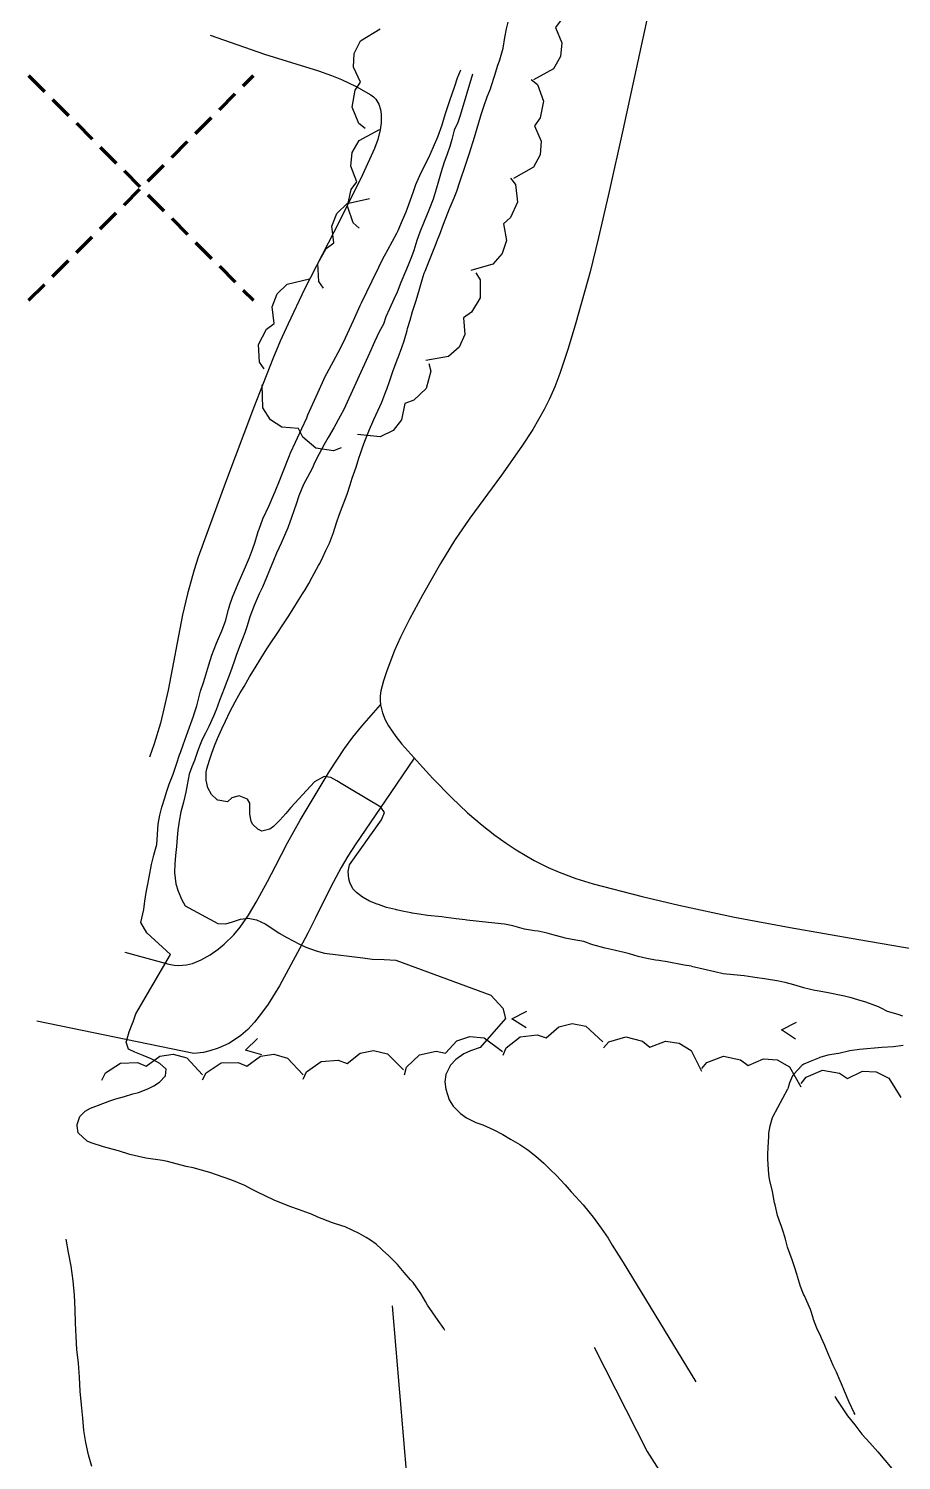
# Model space of a CAD drawing. Extents: x 483350 to 484165, y 4631134 to 4631561.
# Drawn here: x 483792.7 to 483831.5, y 4631381.8 to 4631445.6 of the extents above; entities that cross this region are included whole.
import ezdxf

# ---------------------------------------------------------------- set-up
doc = ezdxf.new("R2010")
doc.units = 0
doc.header["$MEASUREMENT"] = 0
doc.header["$PDMODE"] = 3
doc.header["$PDSIZE"] = 5
doc.linetypes.add('DASHEDX2', pattern=[1.5, 1, -0.5])
doc.layers.add('1000_corbes', color=35, linetype='Continuous', plot=False)
doc.layers.add('1000_corbes mestres', color=37, linetype='Continuous', plot=False)
doc.layers.add('_Al·legacions', color=10, linetype='DASHEDX2', lineweight=90)
doc.layers.add('camins', color=252, linetype='Continuous')
doc.layers.add('hidrografia', color=165, linetype='Continuous')
doc.layers.add('vegetació_ boscos', color=7, linetype='Continuous', true_color=0x8bb078)

msp = doc.modelspace()

# ---------------------------------------------------------------- linework, layer by layer
at = {"layer": '1000_corbes', "flags": 128}
for points in [[(483810.224, 4631434.382), (483810.322, 4631434.679), (483810.356, 4631434.777), (483810.518, 4631435.178), (483810.694, 4631435.627), (483810.843, 4631435.996), (483810.884, 4631436.092), (483811.04, 4631436.492), (483811.152, 4631436.787), (483811.387, 4631437.401), (483811.43, 4631437.508), (483811.645, 4631438.028), (483811.764, 4631438.324), (483811.888, 4631438.699), (483811.947, 4631438.886), (483812.103, 4631439.353), (483812.329, 4631440.017), (483812.392, 4631440.215), (483812.495, 4631440.545), (483812.602, 4631440.888), (483812.825, 4631441.643), (483812.855, 4631441.745), (483812.986, 4631442.148), (483813.124, 4631442.531), (483813.258, 4631442.889), (483813.295, 4631442.99), (483813.461, 4631443.497), (483813.583, 4631443.89), (483813.676, 4631444.181), (483813.706, 4631444.281), (483813.822, 4631444.696), (483813.91, 4631445.176), (483813.982, 4631445.553), (483814.053, 4631445.852)], [(483810.224, 4631434.382), (483810.322, 4631434.679), (483810.356, 4631434.777), (483810.518, 4631435.178), (483810.694, 4631435.627), (483810.843, 4631435.996), (483810.884, 4631436.092), (483811.04, 4631436.492), (483811.152, 4631436.787), (483811.387, 4631437.401), (483811.43, 4631437.508), (483811.645, 4631438.028), (483811.764, 4631438.324), (483811.888, 4631438.699), (483811.947, 4631438.886), (483812.103, 4631439.353), (483812.329, 4631440.017), (483812.392, 4631440.215), (483812.495, 4631440.545), (483812.602, 4631440.888), (483812.825, 4631441.643), (483812.855, 4631441.745), (483812.986, 4631442.148), (483813.124, 4631442.531), (483813.258, 4631442.889), (483813.295, 4631442.99), (483813.461, 4631443.497), (483813.583, 4631443.89), (483813.676, 4631444.181), (483813.706, 4631444.281), (483813.822, 4631444.696), (483813.91, 4631445.176), (483813.982, 4631445.553), (483814.053, 4631445.852)], [(483812.466, 4631443.533), (483811.912, 4631441.704), (483811.81, 4631441.384), (483811.654, 4631441.041), (483811.543, 4631440.637), (483811.46, 4631440.314), (483811.323, 4631439.938), (483811.199, 4631439.62), (483811.072, 4631439.196), (483810.951, 4631438.775), (483810.846, 4631438.425), (483810.71, 4631437.972), (483810.528, 4631437.489), (483810.317, 4631436.98), (483810.129, 4631436.501), (483809.995, 4631436.129), (483809.853, 4631435.697), (483809.749, 4631435.414), (483809.596, 4631435.04), (483809.478, 4631434.756), (483809.277, 4631434.259), (483809.108, 4631433.841), (483808.969, 4631433.522), (483808.771, 4631433.086), (483808.608, 4631432.738), (483808.503, 4631432.415), (483808.316, 4631432.064), (483808.11, 4631431.62), (483807.888, 4631431.12), (483806.735, 4631428.614), (483806.577, 4631428.312), (483806.299, 4631427.804), (483806.047, 4631427.371), (483805.86, 4631427.05), (483805.635, 4631426.603), (483805.458, 4631426.265), (483805.329, 4631425.991), (483805.122, 4631425.594), (483804.955, 4631425.27), (483804.741, 4631424.776), (483804.615, 4631424.403), (483804.421, 4631423.811), (483804.254, 4631423.353), (483804.11, 4631423.008)], [(483812.466, 4631443.533), (483811.912, 4631441.704), (483811.81, 4631441.384), (483811.654, 4631441.041), (483811.543, 4631440.637), (483811.46, 4631440.314), (483811.323, 4631439.938), (483811.199, 4631439.62), (483811.072, 4631439.196), (483810.951, 4631438.775), (483810.846, 4631438.425), (483810.71, 4631437.972), (483810.528, 4631437.489), (483810.317, 4631436.98), (483810.129, 4631436.501), (483809.995, 4631436.129), (483809.853, 4631435.697), (483809.749, 4631435.414), (483809.596, 4631435.04), (483809.478, 4631434.756), (483809.277, 4631434.259), (483809.108, 4631433.841), (483808.969, 4631433.522), (483808.771, 4631433.086), (483808.608, 4631432.738), (483808.503, 4631432.415), (483808.316, 4631432.064), (483808.11, 4631431.62), (483807.888, 4631431.12), (483806.735, 4631428.614), (483806.577, 4631428.312), (483806.299, 4631427.804), (483806.047, 4631427.371), (483805.86, 4631427.05), (483805.635, 4631426.603), (483805.458, 4631426.265), (483805.329, 4631425.991), (483805.122, 4631425.594), (483804.955, 4631425.27), (483804.741, 4631424.776), (483804.615, 4631424.403), (483804.421, 4631423.811), (483804.254, 4631423.353), (483804.11, 4631423.008)], [(483804.388, 4631410.898), (483804.16, 4631410.625), (483803.901, 4631410.331), (483803.614, 4631410.049), (483803.45, 4631409.938), (483803.094, 4631409.847), (483802.921, 4631409.927), (483802.682, 4631410.164), (483802.624, 4631410.294), (483802.559, 4631410.601), (483802.564, 4631410.763), (483802.565, 4631411.093), (483802.457, 4631411.263), (483802.091, 4631411.423), (483801.767, 4631411.33), (483801.566, 4631411.158), (483801.141, 4631411.22), (483801.102, 4631411.245), (483800.858, 4631411.478), (483800.694, 4631411.773), (483800.624, 4631412.111), (483800.625, 4631412.465), (483800.651, 4631412.619), (483800.764, 4631413.005), (483800.875, 4631413.319), (483800.986, 4631413.642), (483801.116, 4631413.975), (483801.312, 4631414.396), (483801.479, 4631414.74), (483801.677, 4631415.154), (483801.908, 4631415.603), (483802.076, 4631415.899), (483802.134, 4631416), (483802.303, 4631416.289), (483802.548, 4631416.711), (483802.794, 4631417.115), (483803.05, 4631417.535), (483803.318, 4631417.964), (483803.497, 4631418.231), (483803.751, 4631418.599), (483804.063, 4631419.066), (483804.267, 4631419.378), (483804.52, 4631419.783), (483804.683, 4631420.045), (483804.906, 4631420.402), (483805.015, 4631420.586), (483805.178, 4631420.872), (483805.338, 4631421.154), (483805.622, 4631421.667), (483805.674, 4631421.761), (483805.815, 4631422.043), (483805.94, 4631422.334), (483806.104, 4631422.66), (483806.282, 4631423.138), (483806.415, 4631423.572), (483806.542, 4631423.956), (483806.671, 4631424.27), (483806.886, 4631424.838), (483807.031, 4631425.264), (483807.118, 4631425.555), (483807.289, 4631426.05), (483807.416, 4631426.454), (483807.479, 4631426.656), (483807.585, 4631426.965), (483807.706, 4631427.284), (483807.889, 4631427.73), (483808.037, 4631428.062), (483808.082, 4631428.165), (483808.255, 4631428.555), (483808.425, 4631428.935), (483808.617, 4631429.413), (483808.654, 4631429.512), (483808.792, 4631429.904), (483808.92, 4631430.297), (483809.116, 4631430.823), (483809.159, 4631430.933), (483809.324, 4631431.374), (483809.427, 4631431.676), (483809.556, 4631432.131), (483809.581, 4631432.221), (483809.685, 4631432.593), (483809.802, 4631432.978), (483809.955, 4631433.467), (483810.103, 4631433.972), (483810.224, 4631434.382)], [(483804.388, 4631410.898), (483804.16, 4631410.625), (483803.901, 4631410.331), (483803.614, 4631410.049), (483803.45, 4631409.938), (483803.094, 4631409.847), (483802.921, 4631409.927), (483802.682, 4631410.164), (483802.624, 4631410.294), (483802.559, 4631410.601), (483802.564, 4631410.763), (483802.565, 4631411.093), (483802.457, 4631411.263), (483802.091, 4631411.423), (483801.767, 4631411.33), (483801.566, 4631411.158), (483801.141, 4631411.22), (483801.102, 4631411.245), (483800.858, 4631411.478), (483800.694, 4631411.773), (483800.624, 4631412.111), (483800.625, 4631412.465), (483800.651, 4631412.619), (483800.764, 4631413.005), (483800.875, 4631413.319), (483800.986, 4631413.642), (483801.116, 4631413.975), (483801.312, 4631414.396), (483801.479, 4631414.74), (483801.677, 4631415.154), (483801.908, 4631415.603), (483802.076, 4631415.899), (483802.134, 4631416), (483802.303, 4631416.289), (483802.548, 4631416.711), (483802.794, 4631417.115), (483803.05, 4631417.535), (483803.318, 4631417.964), (483803.497, 4631418.231), (483803.751, 4631418.599), (483804.063, 4631419.066), (483804.267, 4631419.378), (483804.52, 4631419.783), (483804.683, 4631420.045), (483804.906, 4631420.402), (483805.015, 4631420.586), (483805.178, 4631420.872), (483805.338, 4631421.154), (483805.622, 4631421.667), (483805.674, 4631421.761), (483805.815, 4631422.043), (483805.94, 4631422.334), (483806.104, 4631422.66), (483806.282, 4631423.138), (483806.415, 4631423.572), (483806.542, 4631423.956), (483806.671, 4631424.27), (483806.886, 4631424.838), (483807.031, 4631425.264), (483807.118, 4631425.555), (483807.289, 4631426.05), (483807.416, 4631426.454), (483807.479, 4631426.656), (483807.585, 4631426.965), (483807.706, 4631427.284), (483807.889, 4631427.73), (483808.037, 4631428.062), (483808.082, 4631428.165), (483808.255, 4631428.555), (483808.425, 4631428.935), (483808.617, 4631429.413), (483808.654, 4631429.512), (483808.792, 4631429.904), (483808.92, 4631430.297), (483809.116, 4631430.823), (483809.159, 4631430.933), (483809.324, 4631431.374), (483809.427, 4631431.676), (483809.556, 4631432.131), (483809.581, 4631432.221), (483809.685, 4631432.593), (483809.802, 4631432.978), (483809.955, 4631433.467), (483810.103, 4631433.972), (483810.224, 4631434.382)], [(483804.11, 4631423.008), (483803.96, 4631422.662), (483803.752, 4631422.216), (483803.609, 4631421.893), (483803.441, 4631421.464), (483803.308, 4631421.137), (483803.118, 4631420.71), (483802.978, 4631420.406), (483802.758, 4631419.896), (483802.566, 4631419.383), (483802.447, 4631418.989), (483802.339, 4631418.677), (483802.138, 4631418.143), (483801.972, 4631417.708), (483801.858, 4631417.396), (483801.682, 4631416.895), (483801.538, 4631416.5), (483801.419, 4631416.19), (483801.217, 4631415.656), (483801.064, 4631415.25), (483800.946, 4631414.966), (483800.732, 4631414.504), (483800.587, 4631414.202), (483800.442, 4631413.931), (483800.323, 4631413.635), (483800.214, 4631413.346), (483800.107, 4631412.988), (483799.979, 4631412.712), (483799.862, 4631412.384), (483799.776, 4631411.9), (483799.717, 4631411.578), (483799.606, 4631411.134), (483799.494, 4631410.699), (483799.415, 4631410.297), (483799.363, 4631409.89), (483799.331, 4631409.565), (483799.294, 4631409.165), (483799.25, 4631408.769), (483799.218, 4631408.384), (483799.212, 4631408.007), (483799.276, 4631407.497), (483799.366, 4631407.182), (483799.531, 4631406.791), (483799.682, 4631406.52), (483801.139, 4631405.741), (483801.496, 4631405.716), (483801.793, 4631405.804), (483802.139, 4631405.928), (483802.487, 4631405.973), (483802.86, 4631405.892), (483803.239, 4631405.727), (483803.577, 4631405.505), (483803.861, 4631405.312), (483804.21, 4631405.113), (483804.487, 4631404.967), (483804.769, 4631404.811), (483805.051, 4631404.685), (483805.516, 4631404.516), (483805.88, 4631404.422), (483807.585, 4631404.211), (483808, 4631404.155), (483808.535, 4631404.131), (483809.055, 4631404.11), (483813.283, 4631402.547), (483813.821, 4631401.96), (483813.931, 4631401.505), (483812.804, 4631400.212), (483812.369, 4631400.073), (483812.079, 4631399.939), (483811.718, 4631399.682), (483811.488, 4631399.435), (483811.273, 4631399.015), (483811.232, 4631398.691), (483811.273, 4631398.36), (483811.427, 4631397.891), (483811.608, 4631397.602)], [(483804.11, 4631423.008), (483803.96, 4631422.662), (483803.752, 4631422.216), (483803.609, 4631421.893), (483803.441, 4631421.464), (483803.308, 4631421.137), (483803.118, 4631420.71), (483802.978, 4631420.406), (483802.758, 4631419.896), (483802.566, 4631419.383), (483802.447, 4631418.989), (483802.339, 4631418.677), (483802.138, 4631418.143), (483801.972, 4631417.708), (483801.858, 4631417.396), (483801.682, 4631416.895), (483801.538, 4631416.5), (483801.419, 4631416.19), (483801.217, 4631415.656), (483801.064, 4631415.25), (483800.946, 4631414.966), (483800.732, 4631414.504), (483800.587, 4631414.202), (483800.442, 4631413.931), (483800.323, 4631413.635), (483800.214, 4631413.346), (483800.107, 4631412.988), (483799.979, 4631412.712), (483799.862, 4631412.384), (483799.776, 4631411.9), (483799.717, 4631411.578), (483799.606, 4631411.134), (483799.494, 4631410.699), (483799.415, 4631410.297), (483799.363, 4631409.89), (483799.331, 4631409.565), (483799.294, 4631409.165), (483799.25, 4631408.769), (483799.218, 4631408.384), (483799.212, 4631408.007), (483799.276, 4631407.497), (483799.366, 4631407.182), (483799.531, 4631406.791), (483799.682, 4631406.52), (483801.139, 4631405.741), (483801.496, 4631405.716), (483801.793, 4631405.804), (483802.139, 4631405.928), (483802.487, 4631405.973), (483802.86, 4631405.892), (483803.239, 4631405.727), (483803.577, 4631405.505), (483803.861, 4631405.312), (483804.21, 4631405.113), (483804.487, 4631404.967), (483804.769, 4631404.811), (483805.051, 4631404.685), (483805.516, 4631404.516), (483805.88, 4631404.422), (483807.585, 4631404.211), (483808, 4631404.155), (483808.535, 4631404.131), (483809.055, 4631404.11), (483813.283, 4631402.547), (483813.821, 4631401.96), (483813.931, 4631401.505), (483812.804, 4631400.212), (483812.369, 4631400.073), (483812.079, 4631399.939), (483811.718, 4631399.682), (483811.488, 4631399.435), (483811.273, 4631399.015), (483811.232, 4631398.691), (483811.273, 4631398.36), (483811.427, 4631397.891), (483811.608, 4631397.602)], [(483808.388, 4631410.918), (483807.07, 4631411.707), (483806.999, 4631411.749), (483806.696, 4631411.926), (483806.426, 4631412.09), (483806.16, 4631412.23), (483805.873, 4631412.271), (483805.431, 4631412.042), (483804.388, 4631410.898)], [(483808.388, 4631410.918), (483807.07, 4631411.707), (483806.999, 4631411.749), (483806.696, 4631411.926), (483806.426, 4631412.09), (483806.16, 4631412.23), (483805.873, 4631412.271), (483805.431, 4631412.042), (483804.388, 4631410.898)], [(483822.204, 4631403.839), (483821.881, 4631403.883), (483821.121, 4631404.029), (483820.748, 4631404.085), (483820.601, 4631404.107), (483820.22, 4631404.176), (483819.838, 4631404.264), (483819.454, 4631404.378), (483819.147, 4631404.458), (483819.071, 4631404.475), (483818.764, 4631404.553), (483818.368, 4631404.64), (483817.811, 4631404.786), (483817.729, 4631404.817), (483817.413, 4631404.927), (483817.055, 4631404.999), (483816.581, 4631405.087), (483816.5, 4631405.105), (483816.101, 4631405.218), (483815.79, 4631405.309), (483815.385, 4631405.391), (483815.225, 4631405.414), (483814.774, 4631405.489), (483814.257, 4631405.629), (483814.182, 4631405.651), (483813.885, 4631405.713), (483813.182, 4631405.778), (483812.209, 4631405.89), (483812.14, 4631405.896), (483811.738, 4631405.946), (483811.295, 4631406.008), (483811.106, 4631406.025), (483810.464, 4631406.095), (483810.092, 4631406.155), (483809.777, 4631406.199), (483809.736, 4631406.207), (483809.414, 4631406.265), (483809.085, 4631406.345), (483809.042, 4631406.357), (483808.641, 4631406.455), (483808.278, 4631406.575), (483808.23, 4631406.594), (483807.888, 4631406.734), (483807.598, 4631406.888), (483807.566, 4631406.909), (483807.306, 4631407.113), (483807.136, 4631407.277), (483807.015, 4631407.567), (483806.964, 4631407.723), (483806.934, 4631408.057), (483806.996, 4631408.353), (483808.419, 4631410.35), (483808.552, 4631410.682), (483808.388, 4631410.918)], [(483822.204, 4631403.839), (483821.881, 4631403.883), (483821.121, 4631404.029), (483820.748, 4631404.085), (483820.601, 4631404.107), (483820.22, 4631404.176), (483819.838, 4631404.264), (483819.454, 4631404.378), (483819.147, 4631404.458), (483819.071, 4631404.475), (483818.764, 4631404.553), (483818.368, 4631404.64), (483817.811, 4631404.786), (483817.729, 4631404.817), (483817.413, 4631404.927), (483817.055, 4631404.999), (483816.581, 4631405.087), (483816.5, 4631405.105), (483816.101, 4631405.218), (483815.79, 4631405.309), (483815.385, 4631405.391), (483815.225, 4631405.414), (483814.774, 4631405.489), (483814.257, 4631405.629), (483814.182, 4631405.651), (483813.885, 4631405.713), (483813.182, 4631405.778), (483812.209, 4631405.89), (483812.14, 4631405.896), (483811.738, 4631405.946), (483811.295, 4631406.008), (483811.106, 4631406.025), (483810.464, 4631406.095), (483810.092, 4631406.155), (483809.777, 4631406.199), (483809.736, 4631406.207), (483809.414, 4631406.265), (483809.085, 4631406.345), (483809.042, 4631406.357), (483808.641, 4631406.455), (483808.278, 4631406.575), (483808.23, 4631406.594), (483807.888, 4631406.734), (483807.598, 4631406.888), (483807.566, 4631406.909), (483807.306, 4631407.113), (483807.136, 4631407.277), (483807.015, 4631407.567), (483806.964, 4631407.723), (483806.934, 4631408.057), (483806.996, 4631408.353), (483808.419, 4631410.35), (483808.552, 4631410.682), (483808.388, 4631410.918)], [(483822.204, 4631403.839), (483823.237, 4631403.595), (483823.619, 4631403.511), (483824.079, 4631403.46), (483824.543, 4631403.425), (483824.938, 4631403.362), (483825.021, 4631403.344), (483825.459, 4631403.283), (483826.092, 4631403.188), (483826.358, 4631403.128), (483826.742, 4631403.025), (483827.183, 4631402.894), (483827.695, 4631402.775), (483827.79, 4631402.757), (483828.217, 4631402.684), (483829.006, 4631402.509), (483829.25, 4631402.451), (483829.585, 4631402.36), (483829.949, 4631402.253), (483830.501, 4631402.038), (483830.634, 4631401.98), (483830.904, 4631401.834), (483831.378, 4631401.697), (483831.595, 4631401.621)], [(483822.204, 4631403.839), (483823.237, 4631403.595), (483823.619, 4631403.511), (483824.079, 4631403.46), (483824.543, 4631403.425), (483824.938, 4631403.362), (483825.021, 4631403.344), (483825.459, 4631403.283), (483826.092, 4631403.188), (483826.358, 4631403.128), (483826.742, 4631403.025), (483827.183, 4631402.894), (483827.695, 4631402.775), (483827.79, 4631402.757), (483828.217, 4631402.684), (483829.006, 4631402.509), (483829.25, 4631402.451), (483829.585, 4631402.36), (483829.949, 4631402.253), (483830.501, 4631402.038), (483830.634, 4631401.98), (483830.904, 4631401.834), (483831.378, 4631401.697), (483831.595, 4631401.621)], [(483831.616, 4631400.299), (483831.191, 4631400.243), (483830.676, 4631400.212), (483829.677, 4631400.134), (483829.249, 4631400.062), (483828.752, 4631399.952), (483828.64, 4631399.935), (483828.265, 4631399.869), (483827.907, 4631399.764), (483827.853, 4631399.745), (483827.486, 4631399.599), (483827.203, 4631399.475), (483827.106, 4631399.422), (483826.75, 4631399.026), (483826.704, 4631398.957), (483826.559, 4631398.641), (483826.484, 4631398.375)], [(483831.616, 4631400.299), (483831.191, 4631400.243), (483830.676, 4631400.212), (483829.677, 4631400.134), (483829.249, 4631400.062), (483828.752, 4631399.952), (483828.64, 4631399.935), (483828.265, 4631399.869), (483827.907, 4631399.764), (483827.853, 4631399.745), (483827.486, 4631399.599), (483827.203, 4631399.475), (483827.106, 4631399.422), (483826.75, 4631399.026), (483826.704, 4631398.957), (483826.559, 4631398.641), (483826.484, 4631398.375)], [(483825.648, 4631396.397), (483825.702, 4631396.735), (483825.808, 4631397.095), (483825.821, 4631397.136), (483826.484, 4631398.375)], [(483825.648, 4631396.397), (483825.702, 4631396.735), (483825.808, 4631397.095), (483825.821, 4631397.136), (483826.484, 4631398.375)], [(483811.608, 4631397.602), (483811.935, 4631397.278), (483812.202, 4631397.091), (483812.614, 4631396.879), (483812.931, 4631396.771), (483813.421, 4631396.555), (483813.815, 4631396.338), (483814.16, 4631396.133), (483814.565, 4631395.897), (483814.928, 4631395.662), (483815.28, 4631395.383), (483815.631, 4631395.07), (483815.94, 4631394.777), (483816.193, 4631394.528), (483816.58, 4631394.107), (483816.853, 4631393.786), (483817.056, 4631393.565), (483817.382, 4631393.213), (483817.635, 4631392.905), (483817.829, 4631392.663), (483818.193, 4631392.173), (483818.493, 4631391.73), (483818.684, 4631391.419), (483818.952, 4631390.973), (483819.172, 4631390.651), (483822.395, 4631385.336)], [(483811.608, 4631397.602), (483811.935, 4631397.278), (483812.202, 4631397.091), (483812.614, 4631396.879), (483812.931, 4631396.771), (483813.421, 4631396.555), (483813.815, 4631396.338), (483814.16, 4631396.133), (483814.565, 4631395.897), (483814.928, 4631395.662), (483815.28, 4631395.383), (483815.631, 4631395.07), (483815.94, 4631394.777), (483816.193, 4631394.528), (483816.58, 4631394.107), (483816.853, 4631393.786), (483817.056, 4631393.565), (483817.382, 4631393.213), (483817.635, 4631392.905), (483817.829, 4631392.663), (483818.193, 4631392.173), (483818.493, 4631391.73), (483818.684, 4631391.419), (483818.952, 4631390.973), (483819.172, 4631390.651), (483822.395, 4631385.336)], [(483829.484, 4631383.882), (483829.444, 4631383.962), (483829.217, 4631384.436), (483829.012, 4631384.914), (483828.88, 4631385.24), (483828.822, 4631385.384), (483828.655, 4631385.763), (483828.503, 4631386.064), (483828.354, 4631386.416), (483828.328, 4631386.485), (483828.132, 4631386.955), (483827.989, 4631387.278), (483827.957, 4631387.347), (483827.78, 4631387.73), (483827.635, 4631388.11), (483827.612, 4631388.185), (483827.492, 4631388.549), (483827.229, 4631389.157), (483827.194, 4631389.234), (483827.05, 4631389.579), (483826.915, 4631390.018), (483826.899, 4631390.087), (483826.781, 4631390.461), (483826.684, 4631390.759), (483826.579, 4631391.047), (483826.477, 4631391.333), (483826.383, 4631391.684), (483826.299, 4631391.988), (483826.197, 4631392.29), (483826.17, 4631392.363), (483826.03, 4631392.739), (483825.92, 4631393.218), (483825.899, 4631393.296), (483825.802, 4631393.806), (483825.696, 4631394.302), (483825.665, 4631394.443), (483825.628, 4631394.776), (483825.604, 4631395.257), (483825.602, 4631395.458), (483825.613, 4631395.782), (483825.639, 4631396.238), (483825.648, 4631396.397)], [(483829.484, 4631383.882), (483829.444, 4631383.962), (483829.217, 4631384.436), (483829.012, 4631384.914), (483828.88, 4631385.24), (483828.822, 4631385.384), (483828.655, 4631385.763), (483828.503, 4631386.064), (483828.354, 4631386.416), (483828.328, 4631386.485), (483828.132, 4631386.955), (483827.989, 4631387.278), (483827.957, 4631387.347), (483827.78, 4631387.73), (483827.635, 4631388.11), (483827.612, 4631388.185), (483827.492, 4631388.549), (483827.229, 4631389.157), (483827.194, 4631389.234), (483827.05, 4631389.579), (483826.915, 4631390.018), (483826.899, 4631390.087), (483826.781, 4631390.461), (483826.684, 4631390.759), (483826.579, 4631391.047), (483826.477, 4631391.333), (483826.383, 4631391.684), (483826.299, 4631391.988), (483826.197, 4631392.29), (483826.17, 4631392.363), (483826.03, 4631392.739), (483825.92, 4631393.218), (483825.899, 4631393.296), (483825.802, 4631393.806), (483825.696, 4631394.302), (483825.665, 4631394.443), (483825.628, 4631394.776), (483825.604, 4631395.257), (483825.602, 4631395.458), (483825.613, 4631395.782), (483825.639, 4631396.238), (483825.648, 4631396.397)]]:
    msp.add_lwpolyline(points, dxfattribs=at)
at = {"layer": '1000_corbes'}
for points in [[(483808.898, 4631388.717), (483809.549, 4631381.008), (483810.174, 4631376.506), (483811.721, 4631370.876), (483813.598, 4631367.405), (483816.251, 4631364.726), (483819.257, 4631362.821), (483819.41, 4631362.775)], [(483828.584, 4631384.679), (483828.673, 4631384.536), (483829.148, 4631383.82), (483829.463, 4631383.415), (483829.777, 4631383.009), (483830.132, 4631382.614), (483830.488, 4631382.218), (483831.122, 4631381.474), (483831.705, 4631380.762), (483832.243, 4631380.148), (483832.762, 4631379.616), (483833.078, 4631379.386), (483833.435, 4631379.165), (483834.052, 4631378.814)]]:
    msp.add_lwpolyline(points, dxfattribs=at)
at = {"layer": '1000_corbes mestres', "flags": 128}
for points in [[(483798.43, 4631409.247), (483798.488, 4631410.15), (483798.558, 4631410.556), (483798.648, 4631410.913), (483798.776, 4631411.336), (483798.85, 4631411.576), (483798.977, 4631411.936), (483799.15, 4631412.385), (483799.296, 4631412.828), (483799.436, 4631413.247), (483799.47, 4631413.341), (483799.597, 4631413.694), (483799.744, 4631414.097), (483800.052, 4631414.959), (483800.09, 4631415.073), (483800.202, 4631415.427), (483800.294, 4631415.777), (483800.371, 4631416.076), (483800.496, 4631416.459), (483800.559, 4631416.655), (483800.734, 4631417.246), (483800.87, 4631417.675), (483801.079, 4631418.219), (483801.123, 4631418.319), (483801.321, 4631418.763), (483801.48, 4631419.196), (483801.616, 4631419.711), (483801.675, 4631419.924), (483801.791, 4631420.261), (483802.037, 4631420.863), (483802.321, 4631421.508), (483802.553, 4631422.032), (483802.683, 4631422.386), (483802.796, 4631422.717), (483802.939, 4631423.181), (483802.972, 4631423.286), (483803.143, 4631423.751), (483803.415, 4631424.337), (483803.634, 4631424.837), (483803.687, 4631424.959), (483803.878, 4631425.431), (483804.009, 4631425.78), (483804.324, 4631426.569), (483804.374, 4631426.682), (483804.593, 4631427.152), (483804.876, 4631427.762), (483805.092, 4631428.247), (483805.145, 4631428.369), (483805.581, 4631429.361), (483805.933, 4631430.104), (483805.993, 4631430.219), (483806.488, 4631431.146), (483806.768, 4631431.696), (483806.822, 4631431.809), (483807.169, 4631432.581), (483807.47, 4631433.244), (483807.525, 4631433.361), (483807.999, 4631434.336), (483808.298, 4631434.949), (483808.35, 4631435.054), (483808.549, 4631435.446), (483808.719, 4631435.742), (483809.098, 4631436.466), (483809.152, 4631436.576), (483809.352, 4631437.037), (483809.513, 4631437.414), (483809.773, 4631438.111), (483809.841, 4631438.319), (483809.947, 4631438.622), (483810.115, 4631439.035), (483810.459, 4631439.719), (483810.518, 4631439.835), (483810.731, 4631440.3), (483810.919, 4631440.75), (483811.111, 4631441.28), (483811.143, 4631441.385), (483811.269, 4631441.791), (483811.461, 4631442.369), (483811.672, 4631442.997), (483811.803, 4631443.369), (483811.939, 4631443.728)], [(483798.43, 4631409.247), (483798.488, 4631410.15), (483798.558, 4631410.556), (483798.648, 4631410.913), (483798.776, 4631411.336), (483798.85, 4631411.576), (483798.977, 4631411.936), (483799.15, 4631412.385), (483799.296, 4631412.828), (483799.436, 4631413.247), (483799.47, 4631413.341), (483799.597, 4631413.694), (483799.744, 4631414.097), (483800.052, 4631414.959), (483800.09, 4631415.073), (483800.202, 4631415.427), (483800.294, 4631415.777), (483800.371, 4631416.076), (483800.496, 4631416.459), (483800.559, 4631416.655), (483800.734, 4631417.246), (483800.87, 4631417.675), (483801.079, 4631418.219), (483801.123, 4631418.319), (483801.321, 4631418.763), (483801.48, 4631419.196), (483801.616, 4631419.711), (483801.675, 4631419.924), (483801.791, 4631420.261), (483802.037, 4631420.863), (483802.321, 4631421.508), (483802.553, 4631422.032), (483802.683, 4631422.386), (483802.796, 4631422.717), (483802.939, 4631423.181), (483802.972, 4631423.286), (483803.143, 4631423.751), (483803.415, 4631424.337), (483803.634, 4631424.837), (483803.687, 4631424.959), (483803.878, 4631425.431), (483804.009, 4631425.78), (483804.324, 4631426.569), (483804.374, 4631426.682), (483804.593, 4631427.152), (483804.876, 4631427.762), (483805.092, 4631428.247), (483805.145, 4631428.369), (483805.581, 4631429.361), (483805.933, 4631430.104), (483805.993, 4631430.219), (483806.488, 4631431.146), (483806.768, 4631431.696), (483806.822, 4631431.809), (483807.169, 4631432.581), (483807.47, 4631433.244), (483807.525, 4631433.361), (483807.999, 4631434.336), (483808.298, 4631434.949), (483808.35, 4631435.054), (483808.549, 4631435.446), (483808.719, 4631435.742), (483809.098, 4631436.466), (483809.152, 4631436.576), (483809.352, 4631437.037), (483809.513, 4631437.414), (483809.773, 4631438.111), (483809.841, 4631438.319), (483809.947, 4631438.622), (483810.115, 4631439.035), (483810.459, 4631439.719), (483810.518, 4631439.835), (483810.731, 4631440.3), (483810.919, 4631440.75), (483811.111, 4631441.28), (483811.143, 4631441.385), (483811.269, 4631441.791), (483811.461, 4631442.369), (483811.672, 4631442.997), (483811.803, 4631443.369), (483811.939, 4631443.728)], [(483811.234, 4631387.625), (483811.189, 4631387.704), (483810.932, 4631388.07), (483810.459, 4631388.754), (483810.369, 4631388.911), (483810.166, 4631389.272), (483809.822, 4631389.753), (483809.712, 4631389.882), (483809.43, 4631390.206), (483809.124, 4631390.551), (483808.728, 4631390.954), (483808.482, 4631391.186), (483808.416, 4631391.247), (483808.187, 4631391.462), (483807.93, 4631391.637), (483807.735, 4631391.758), (483807.431, 4631391.938), (483806.803, 4631392.232), (483806.647, 4631392.286), (483806.239, 4631392.416), (483805.592, 4631392.671), (483805.302, 4631392.795), (483805.218, 4631392.827), (483804.732, 4631393.002), (483804.388, 4631393.125), (483804.046, 4631393.253), (483803.645, 4631393.426), (483803.243, 4631393.61), (483802.905, 4631393.777), (483802.633, 4631393.917), (483802.342, 4631394.074), (483801.761, 4631394.312), (483801.379, 4631394.449), (483801.081, 4631394.548), (483800.782, 4631394.653), (483800.412, 4631394.762), (483800.035, 4631394.854), (483799.724, 4631394.927), (483798.902, 4631395.145), (483798.682, 4631395.187), (483797.933, 4631395.288), (483797.61, 4631395.359), (483797.218, 4631395.459), (483796.717, 4631395.616), (483796.443, 4631395.698), (483796.057, 4631395.801), (483795.501, 4631395.979), (483795.323, 4631396.045), (483794.922, 4631396.424), (483794.879, 4631396.732), (483794.881, 4631396.788), (483794.997, 4631397.143), (483795.242, 4631397.386), (483795.48, 4631397.513), (483795.828, 4631397.649), (483796.334, 4631397.839), (483796.594, 4631397.928), (483796.979, 4631398.033), (483797.354, 4631398.148), (483797.613, 4631398.211), (483798.025, 4631398.373), (483798.294, 4631398.513), (483798.548, 4631398.672), (483798.806, 4631398.956), (483798.835, 4631399.248), (483798.552, 4631399.511), (483798.257, 4631399.671), (483798.172, 4631399.707), (483797.815, 4631399.867), (483797.522, 4631399.983), (483797.443, 4631400.013), (483797.164, 4631400.136), (483797.067, 4631400.46), (483797.076, 4631400.505), (483797.201, 4631400.91), (483797.329, 4631401.261), (483797.367, 4631401.36), (483797.487, 4631401.715), (483799.027, 4631404.36), (483797.976, 4631405.314), (483797.707, 4631405.778), (483797.84, 4631406.36), (483797.89, 4631406.735), (483797.951, 4631407.116), (483798.003, 4631407.419), (483798.079, 4631407.803), (483798.187, 4631408.357), (483798.298, 4631408.782)], [(483811.234, 4631387.625), (483811.189, 4631387.704), (483810.932, 4631388.07), (483810.459, 4631388.754), (483810.369, 4631388.911), (483810.166, 4631389.272), (483809.822, 4631389.753), (483809.712, 4631389.882), (483809.43, 4631390.206), (483809.124, 4631390.551), (483808.728, 4631390.954), (483808.482, 4631391.186), (483808.416, 4631391.247), (483808.187, 4631391.462), (483807.93, 4631391.637), (483807.735, 4631391.758), (483807.431, 4631391.938), (483806.803, 4631392.232), (483806.647, 4631392.286), (483806.239, 4631392.416), (483805.592, 4631392.671), (483805.302, 4631392.795), (483805.218, 4631392.827), (483804.732, 4631393.002), (483804.388, 4631393.125), (483804.046, 4631393.253), (483803.645, 4631393.426), (483803.243, 4631393.61), (483802.905, 4631393.777), (483802.633, 4631393.917), (483802.342, 4631394.074), (483801.761, 4631394.312), (483801.379, 4631394.449), (483801.081, 4631394.548), (483800.782, 4631394.653), (483800.412, 4631394.762), (483800.035, 4631394.854), (483799.724, 4631394.927), (483798.902, 4631395.145), (483798.682, 4631395.187), (483797.933, 4631395.288), (483797.61, 4631395.359), (483797.218, 4631395.459), (483796.717, 4631395.616), (483796.443, 4631395.698), (483796.057, 4631395.801), (483795.501, 4631395.979), (483795.323, 4631396.045), (483794.922, 4631396.424), (483794.879, 4631396.732), (483794.881, 4631396.788), (483794.997, 4631397.143), (483795.242, 4631397.386), (483795.48, 4631397.513), (483795.828, 4631397.649), (483796.334, 4631397.839), (483796.594, 4631397.928), (483796.979, 4631398.033), (483797.354, 4631398.148), (483797.613, 4631398.211), (483798.025, 4631398.373), (483798.294, 4631398.513), (483798.548, 4631398.672), (483798.806, 4631398.956), (483798.835, 4631399.248), (483798.552, 4631399.511), (483798.257, 4631399.671), (483798.172, 4631399.707), (483797.815, 4631399.867), (483797.522, 4631399.983), (483797.443, 4631400.013), (483797.164, 4631400.136), (483797.067, 4631400.46), (483797.076, 4631400.505), (483797.201, 4631400.91), (483797.329, 4631401.261), (483797.367, 4631401.36), (483797.487, 4631401.715), (483799.027, 4631404.36), (483797.976, 4631405.314), (483797.707, 4631405.778), (483797.84, 4631406.36), (483797.89, 4631406.735), (483797.951, 4631407.116), (483798.003, 4631407.419), (483798.079, 4631407.803), (483798.187, 4631408.357), (483798.298, 4631408.782)], [(483798.298, 4631408.782), (483798.341, 4631408.934), (483798.43, 4631409.247)], [(483798.298, 4631408.782), (483798.341, 4631408.934), (483798.43, 4631409.247)]]:
    msp.add_lwpolyline(points, dxfattribs=at)
at = {"layer": '1000_corbes mestres', "extrusion": (0, 0, -1)}
msp.add_lwpolyline([(-483795.527, 4631381.569), (-483795.385, 4631382.081), (-483795.273, 4631382.643), (-483795.171, 4631383.164), (-483795.127, 4631383.721), (-483795.072, 4631384.319), (-483795.018, 4631384.916), (-483794.979, 4631385.54), (-483794.941, 4631386.163), (-483794.861, 4631386.777), (-483794.832, 4631387.359), (-483794.803, 4631387.941), (-483794.79, 4631388.548), (-483794.767, 4631389.197), (-483794.703, 4631389.836), (-483794.613, 4631390.491), (-483794.492, 4631391.095), (-483794.396, 4631391.683), (-483794.396, 4631391.691)], dxfattribs=at)
at = {"layer": '_Al·legacions'}
msp.add_point((483797.723, 4631438.472), dxfattribs=at)
at = {"layer": 'camins', "flags": 128}
for points in [[(483820.259, 4631446.159), (483819.148, 4631441.046), (483818.547, 4631438.313), (483818.073, 4631436.27), (483817.692, 4631434.744), (483817.064, 4631432.467), (483816.718, 4631431.335), (483816.346, 4631430.209), (483816.126, 4631429.625), (483815.892, 4631429.094), (483815.65, 4631428.608), (483815.148, 4631427.725)], [(483820.259, 4631446.159), (483819.148, 4631441.046), (483818.547, 4631438.313), (483818.073, 4631436.27), (483817.692, 4631434.744), (483817.064, 4631432.467), (483816.718, 4631431.335), (483816.346, 4631430.209), (483816.126, 4631429.625), (483815.892, 4631429.094), (483815.65, 4631428.608), (483815.148, 4631427.725)], [(483800.801, 4631445.281), (483803.22, 4631444.434), (483805.609, 4631443.687), (483806.199, 4631443.475), (483806.639, 4631443.297), (483807.293, 4631442.988), (483807.94, 4631442.617), (483808.064, 4631442.523), (483808.16, 4631442.421), (483808.295, 4631442.197), (483808.368, 4631441.972), (483808.401, 4631441.76), (483808.4, 4631441.367), (483808.358, 4631441.066), (483808.249, 4631440.627), (483808.104, 4631440.235), (483807.573, 4631439.063), (483806.565, 4631437.028), (483804.999, 4631433.976), (483804.259, 4631432.433), (483803.913, 4631431.653), (483803.588, 4631430.866), (483802.73, 4631428.674), (483801.477, 4631425.365), (483800.267, 4631422.043), (483800.079, 4631421.481), (483799.783, 4631420.414), (483799.567, 4631419.468), (483798.924, 4631416.119), (483798.741, 4631415.283), (483798.585, 4631414.659), (483798.312, 4631413.729), (483798.098, 4631413.137)], [(483800.801, 4631445.281), (483803.22, 4631444.434), (483805.609, 4631443.687), (483806.199, 4631443.475), (483806.639, 4631443.297), (483807.293, 4631442.988), (483807.94, 4631442.617), (483808.064, 4631442.523), (483808.16, 4631442.421), (483808.295, 4631442.197), (483808.368, 4631441.972), (483808.401, 4631441.76), (483808.4, 4631441.367), (483808.358, 4631441.066), (483808.249, 4631440.627), (483808.104, 4631440.235), (483807.573, 4631439.063), (483806.565, 4631437.028), (483804.999, 4631433.976), (483804.259, 4631432.433), (483803.913, 4631431.653), (483803.588, 4631430.866), (483802.73, 4631428.674), (483801.477, 4631425.365), (483800.267, 4631422.043), (483800.079, 4631421.481), (483799.783, 4631420.414), (483799.567, 4631419.468), (483798.924, 4631416.119), (483798.741, 4631415.283), (483798.585, 4631414.659), (483798.312, 4631413.729), (483798.098, 4631413.137)], [(483815.148, 4631427.725), (483814.665, 4631426.976), (483813.757, 4631425.694), (483812.346, 4631423.775), (483811.667, 4631422.785), (483811.038, 4631421.753), (483810.241, 4631420.345), (483809.665, 4631419.282), (483809.267, 4631418.482), (483808.996, 4631417.882), (483808.65, 4631416.983), (483808.509, 4631416.536), (483808.393, 4631416.089), (483808.358, 4631415.87), (483808.353, 4631415.666), (483808.371, 4631415.475), (483808.459, 4631415.118), (483808.587, 4631414.807), (483808.733, 4631414.536), (483809.049, 4631414.065), (483809.326, 4631413.714), (483810.252, 4631412.673), (483810.696, 4631412.193), (483811.524, 4631411.347), (483812.249, 4631410.667), (483812.889, 4631410.118), (483813.457, 4631409.673), (483813.961, 4631409.311), (483814.409, 4631409.015), (483815.213, 4631408.546), (483815.836, 4631408.233), (483816.316, 4631408.022), (483817.059, 4631407.742), (483817.834, 4631407.506), (483820.013, 4631406.942), (483821.649, 4631406.552), (483824.111, 4631406.021), (483826.587, 4631405.557), (483829.642, 4631405.03), (483834.224, 4631404.24)], [(483815.148, 4631427.725), (483814.665, 4631426.976), (483813.757, 4631425.694), (483812.346, 4631423.775), (483811.667, 4631422.785), (483811.038, 4631421.753), (483810.241, 4631420.345), (483809.665, 4631419.282), (483809.267, 4631418.482), (483808.996, 4631417.882), (483808.65, 4631416.983), (483808.509, 4631416.536), (483808.393, 4631416.089), (483808.358, 4631415.87), (483808.353, 4631415.666), (483808.371, 4631415.475), (483808.459, 4631415.118), (483808.587, 4631414.807), (483808.733, 4631414.536), (483809.049, 4631414.065), (483809.326, 4631413.714), (483810.252, 4631412.673), (483810.696, 4631412.193), (483811.524, 4631411.347), (483812.249, 4631410.667), (483812.889, 4631410.118), (483813.457, 4631409.673), (483813.961, 4631409.311), (483814.409, 4631409.015), (483815.213, 4631408.546), (483815.836, 4631408.233), (483816.316, 4631408.022), (483817.059, 4631407.742), (483817.834, 4631407.506), (483820.013, 4631406.942), (483821.649, 4631406.552), (483824.111, 4631406.021), (483826.587, 4631405.557), (483829.642, 4631405.03), (483834.224, 4631404.24)], [(483796.999, 4631404.455), (483797.98, 4631404.192), (483798.962, 4631403.929), (483799.19, 4631403.884), (483799.39, 4631403.869), (483799.741, 4631403.897), (483800.004, 4631403.96), (483800.398, 4631404.115), (483800.79, 4631404.337), (483801.147, 4631404.588), (483801.425, 4631404.816), (483801.849, 4631405.238), (483802.126, 4631405.574), (483802.498, 4631406.11), (483802.847, 4631406.686), (483803.348, 4631407.598), (483803.702, 4631408.289), (483804.234, 4631409.323), (483804.512, 4631409.835), (483804.806, 4631410.339), (483806.088, 4631412.486), (483806.776, 4631413.531), (483807.149, 4631414.032), (483807.546, 4631414.514), (483807.96, 4631414.988), (483808.374, 4631415.461)], [(483796.999, 4631404.455), (483797.98, 4631404.192), (483798.962, 4631403.929), (483799.19, 4631403.884), (483799.39, 4631403.869), (483799.741, 4631403.897), (483800.004, 4631403.96), (483800.398, 4631404.115), (483800.79, 4631404.337), (483801.147, 4631404.588), (483801.425, 4631404.816), (483801.849, 4631405.238), (483802.126, 4631405.574), (483802.498, 4631406.11), (483802.847, 4631406.686), (483803.348, 4631407.598), (483803.702, 4631408.289), (483804.234, 4631409.323), (483804.512, 4631409.835), (483804.806, 4631410.339), (483806.088, 4631412.486), (483806.776, 4631413.531), (483807.149, 4631414.032), (483807.546, 4631414.514), (483807.96, 4631414.988), (483808.374, 4631415.461)], [(483809.875, 4631413.097), (483808.574, 4631411.19), (483807.272, 4631409.284), (483806.913, 4631408.727), (483806.622, 4631408.229), (483806.149, 4631407.339), (483805.481, 4631405.983), (483805.145, 4631405.306), (483804.792, 4631404.636), (483803.877, 4631402.966), (483803.369, 4631402.149), (483803.085, 4631401.746), (483802.774, 4631401.345), (483802.466, 4631401.012), (483802.167, 4631400.754), (483801.885, 4631400.553), (483801.626, 4631400.399), (483801.15, 4631400.18), (483800.779, 4631400.061), (483800.497, 4631399.997), (483800.07, 4631399.947), (483793.081, 4631401.394)], [(483809.875, 4631413.097), (483808.574, 4631411.19), (483807.272, 4631409.284), (483806.913, 4631408.727), (483806.622, 4631408.229), (483806.149, 4631407.339), (483805.481, 4631405.983), (483805.145, 4631405.306), (483804.792, 4631404.636), (483803.877, 4631402.966), (483803.369, 4631402.149), (483803.085, 4631401.746), (483802.774, 4631401.345), (483802.466, 4631401.012), (483802.167, 4631400.754), (483801.885, 4631400.553), (483801.626, 4631400.399), (483801.15, 4631400.18), (483800.779, 4631400.061), (483800.497, 4631399.997), (483800.07, 4631399.947), (483793.081, 4631401.394)]]:
    msp.add_lwpolyline(points, dxfattribs=at)
at = {"layer": 'hidrografia', "flags": 128}
for points in [[(483814.848, 4631401.091), (483814.214, 4631401.493), (483814.879, 4631401.84)], [(483814.848, 4631401.091), (483814.214, 4631401.493), (483814.879, 4631401.84)], [(483826.838, 4631400.594), (483826.204, 4631400.996), (483826.869, 4631401.343)], [(483826.838, 4631400.594), (483826.204, 4631400.996), (483826.869, 4631401.343)], [(483803.092, 4631399.89), (483802.37, 4631400.096), (483802.909, 4631400.618)], [(483803.092, 4631399.89), (483802.37, 4631400.096), (483802.909, 4631400.618)]]:
    msp.add_lwpolyline(points, dxfattribs=at)
at = {"layer": 'vegetació_ boscos', "flags": 128}
for points in [[(483816.049, 4631447.683), (483816.32, 4631447.449), (483816.579, 4631446.7), (483816.41, 4631445.958), (483816.158, 4631445.617), (483816.441, 4631444.928), (483816.385, 4631444.32), (483816.07, 4631443.775), (483815.171, 4631443.287)], [(483816.049, 4631447.683), (483816.32, 4631447.449), (483816.579, 4631446.7), (483816.41, 4631445.958), (483816.158, 4631445.617), (483816.441, 4631444.928), (483816.385, 4631444.32), (483816.07, 4631443.775), (483815.171, 4631443.287)], [(483807.686, 4631441.119), (483807.404, 4631441.34), (483807.111, 4631442.076), (483807.245, 4631442.825), (483807.481, 4631443.177), (483807.167, 4631443.852), (483807.195, 4631444.463), (483807.484, 4631445.022), (483808.359, 4631445.55)], [(483807.686, 4631441.119), (483807.404, 4631441.34), (483807.111, 4631442.076), (483807.245, 4631442.825), (483807.481, 4631443.177), (483807.167, 4631443.852), (483807.195, 4631444.463), (483807.484, 4631445.022), (483808.359, 4631445.55)], [(483815.079, 4631443.306), (483815.355, 4631443.078), (483815.627, 4631442.333), (483815.472, 4631441.589), (483815.226, 4631441.243), (483815.522, 4631440.56), (483815.476, 4631439.95), (483815.172, 4631439.4), (483814.282, 4631438.896)], [(483815.079, 4631443.306), (483815.355, 4631443.078), (483815.627, 4631442.333), (483815.472, 4631441.589), (483815.226, 4631441.243), (483815.522, 4631440.56), (483815.476, 4631439.95), (483815.172, 4631439.4), (483814.282, 4631438.896)], [(483807.426, 4631436.682), (483807.156, 4631436.917), (483806.901, 4631437.668), (483807.074, 4631438.408), (483807.327, 4631438.748), (483807.048, 4631439.438), (483807.107, 4631440.047), (483807.425, 4631440.59), (483808.326, 4631441.073)], [(483807.426, 4631436.682), (483807.156, 4631436.917), (483806.901, 4631437.668), (483807.074, 4631438.408), (483807.327, 4631438.748), (483807.048, 4631439.438), (483807.107, 4631440.047), (483807.425, 4631440.59), (483808.326, 4631441.073)], [(483814.155, 4631438.916), (483814.373, 4631438.632), (483814.471, 4631437.845), (483814.154, 4631437.155), (483813.837, 4631436.872), (483813.972, 4631436.14), (483813.791, 4631435.556), (483813.371, 4631435.088), (483812.391, 4631434.796)], [(483814.155, 4631438.916), (483814.373, 4631438.632), (483814.471, 4631437.845), (483814.154, 4631437.155), (483813.837, 4631436.872), (483813.972, 4631436.14), (483813.791, 4631435.556), (483813.371, 4631435.088), (483812.391, 4631434.796)], [(483805.832, 4631434.016), (483805.635, 4631434.315), (483805.592, 4631435.106), (483805.958, 4631435.773), (483806.294, 4631436.032), (483806.211, 4631436.772), (483806.432, 4631437.342), (483806.884, 4631437.779), (483807.883, 4631438.001)], [(483805.832, 4631434.016), (483805.635, 4631434.315), (483805.592, 4631435.106), (483805.958, 4631435.773), (483806.294, 4631436.032), (483806.211, 4631436.772), (483806.432, 4631437.342), (483806.884, 4631437.779), (483807.883, 4631438.001)], [(483803.193, 4631430.424), (483802.994, 4631430.722), (483802.946, 4631431.513), (483803.307, 4631432.182), (483803.641, 4631432.443), (483803.554, 4631433.182), (483803.771, 4631433.754), (483804.221, 4631434.194), (483805.217, 4631434.423)], [(483803.193, 4631430.424), (483802.994, 4631430.722), (483802.946, 4631431.513), (483803.307, 4631432.182), (483803.641, 4631432.443), (483803.554, 4631433.182), (483803.771, 4631433.754), (483804.221, 4631434.194), (483805.217, 4631434.423)], [(483812.616, 4631434.69), (483812.8, 4631434.382), (483812.809, 4631433.59), (483812.415, 4631432.939), (483812.068, 4631432.695), (483812.119, 4631431.952), (483811.874, 4631431.392), (483811.403, 4631430.975), (483810.396, 4631430.796)], [(483812.616, 4631434.69), (483812.8, 4631434.382), (483812.809, 4631433.59), (483812.415, 4631432.939), (483812.068, 4631432.695), (483812.119, 4631431.952), (483811.874, 4631431.392), (483811.403, 4631430.975), (483810.396, 4631430.796)], [(483810.516, 4631430.665), (483810.612, 4631430.32), (483810.411, 4631429.553), (483809.86, 4631429.03), (483809.461, 4631428.886), (483809.314, 4631428.156), (483808.929, 4631427.681), (483808.365, 4631427.402), (483807.347, 4631427.496)], [(483810.516, 4631430.665), (483810.612, 4631430.32), (483810.411, 4631429.553), (483809.86, 4631429.03), (483809.461, 4631428.886), (483809.314, 4631428.156), (483808.929, 4631427.681), (483808.365, 4631427.402), (483807.347, 4631427.496)], [(483806.616, 4631426.912), (483806.284, 4631426.778), (483805.5, 4631426.892), (483804.918, 4631427.382), (483804.731, 4631427.762), (483803.989, 4631427.827), (483803.474, 4631428.156), (483803.134, 4631428.686), (483803.113, 4631429.708)], [(483806.616, 4631426.912), (483806.284, 4631426.778), (483805.5, 4631426.892), (483804.918, 4631427.382), (483804.731, 4631427.762), (483803.989, 4631427.827), (483803.474, 4631428.156), (483803.134, 4631428.686), (483803.113, 4631429.708)], [(483813.823, 4631399.874), (483813.956, 4631400.207), (483814.581, 4631400.694), (483815.337, 4631400.775), (483815.742, 4631400.648), (483816.302, 4631401.138), (483816.896, 4631401.282), (483817.513, 4631401.161), (483818.266, 4631400.469)], [(483813.823, 4631399.874), (483813.956, 4631400.207), (483814.581, 4631400.694), (483815.337, 4631400.775), (483815.742, 4631400.648), (483816.302, 4631401.138), (483816.896, 4631401.282), (483817.513, 4631401.161), (483818.266, 4631400.469)], [(483809.436, 4631399.001), (483809.534, 4631399.345), (483810.107, 4631399.893), (483810.851, 4631400.05), (483811.266, 4631399.964), (483811.774, 4631400.508), (483812.35, 4631400.711), (483812.977, 4631400.653), (483813.795, 4631400.04)], [(483809.436, 4631399.001), (483809.534, 4631399.345), (483810.107, 4631399.893), (483810.851, 4631400.05), (483811.266, 4631399.964), (483811.774, 4631400.508), (483812.35, 4631400.711), (483812.977, 4631400.653), (483813.795, 4631400.04)], [(483818.288, 4631400.205), (483818.532, 4631400.467), (483819.29, 4631400.697), (483820.025, 4631400.5), (483820.356, 4631400.235), (483821.055, 4631400.491), (483821.661, 4631400.412), (483822.194, 4631400.076), (483822.646, 4631399.16)], [(483818.288, 4631400.205), (483818.532, 4631400.467), (483819.29, 4631400.697), (483820.025, 4631400.5), (483820.356, 4631400.235), (483821.055, 4631400.491), (483821.661, 4631400.412), (483822.194, 4631400.076), (483822.646, 4631399.16)], [(483795.981, 4631398.769), (483796.14, 4631399.09), (483796.802, 4631399.525), (483797.562, 4631399.545), (483797.955, 4631399.386), (483798.552, 4631399.83), (483799.156, 4631399.926), (483799.762, 4631399.756), (483800.456, 4631399.005)], [(483795.981, 4631398.769), (483796.14, 4631399.09), (483796.802, 4631399.525), (483797.562, 4631399.545), (483797.955, 4631399.386), (483798.552, 4631399.83), (483799.156, 4631399.926), (483799.762, 4631399.756), (483800.456, 4631399.005)], [(483800.455, 4631398.773), (483800.616, 4631399.093), (483801.279, 4631399.527), (483802.039, 4631399.544), (483802.431, 4631399.384), (483803.03, 4631399.826), (483803.634, 4631399.92), (483804.239, 4631399.748), (483804.932, 4631398.995)], [(483800.455, 4631398.773), (483800.616, 4631399.093), (483801.279, 4631399.527), (483802.039, 4631399.544), (483802.431, 4631399.384), (483803.03, 4631399.826), (483803.634, 4631399.92), (483804.239, 4631399.748), (483804.932, 4631398.995)], [(483804.937, 4631398.81), (483805.084, 4631399.137), (483805.729, 4631399.597), (483806.488, 4631399.646), (483806.887, 4631399.502), (483807.467, 4631399.969), (483808.066, 4631400.087), (483808.678, 4631399.94), (483809.401, 4631399.217)], [(483804.937, 4631398.81), (483805.084, 4631399.137), (483805.729, 4631399.597), (483806.488, 4631399.646), (483806.887, 4631399.502), (483807.467, 4631399.969), (483808.066, 4631400.087), (483808.678, 4631399.94), (483809.401, 4631399.217)], [(483822.66, 4631399.282), (483822.89, 4631399.556), (483823.635, 4631399.825), (483824.379, 4631399.666), (483824.723, 4631399.419), (483825.408, 4631399.711), (483826.018, 4631399.663), (483826.567, 4631399.356), (483827.066, 4631398.464)], [(483822.66, 4631399.282), (483822.89, 4631399.556), (483823.635, 4631399.825), (483824.379, 4631399.666), (483824.723, 4631399.419), (483825.408, 4631399.711), (483826.018, 4631399.663), (483826.567, 4631399.356), (483827.066, 4631398.464)], [(483827.085, 4631398.618), (483827.303, 4631398.902), (483828.037, 4631399.201), (483828.787, 4631399.074), (483829.141, 4631398.842), (483829.813, 4631399.162), (483830.424, 4631399.139), (483830.986, 4631398.855), (483831.522, 4631397.985)], [(483827.085, 4631398.618), (483827.303, 4631398.902), (483828.037, 4631399.201), (483828.787, 4631399.074), (483829.141, 4631398.842), (483829.813, 4631399.162), (483830.424, 4631399.139), (483830.986, 4631398.855), (483831.522, 4631397.985)], [(483817.875, 4631386.876), (483820.23, 4631382.24), (483823.74, 4631376.72), (483827.156, 4631371.26)]]:
    msp.add_lwpolyline(points, dxfattribs=at)

doc.saveas('drawing.dxf')
